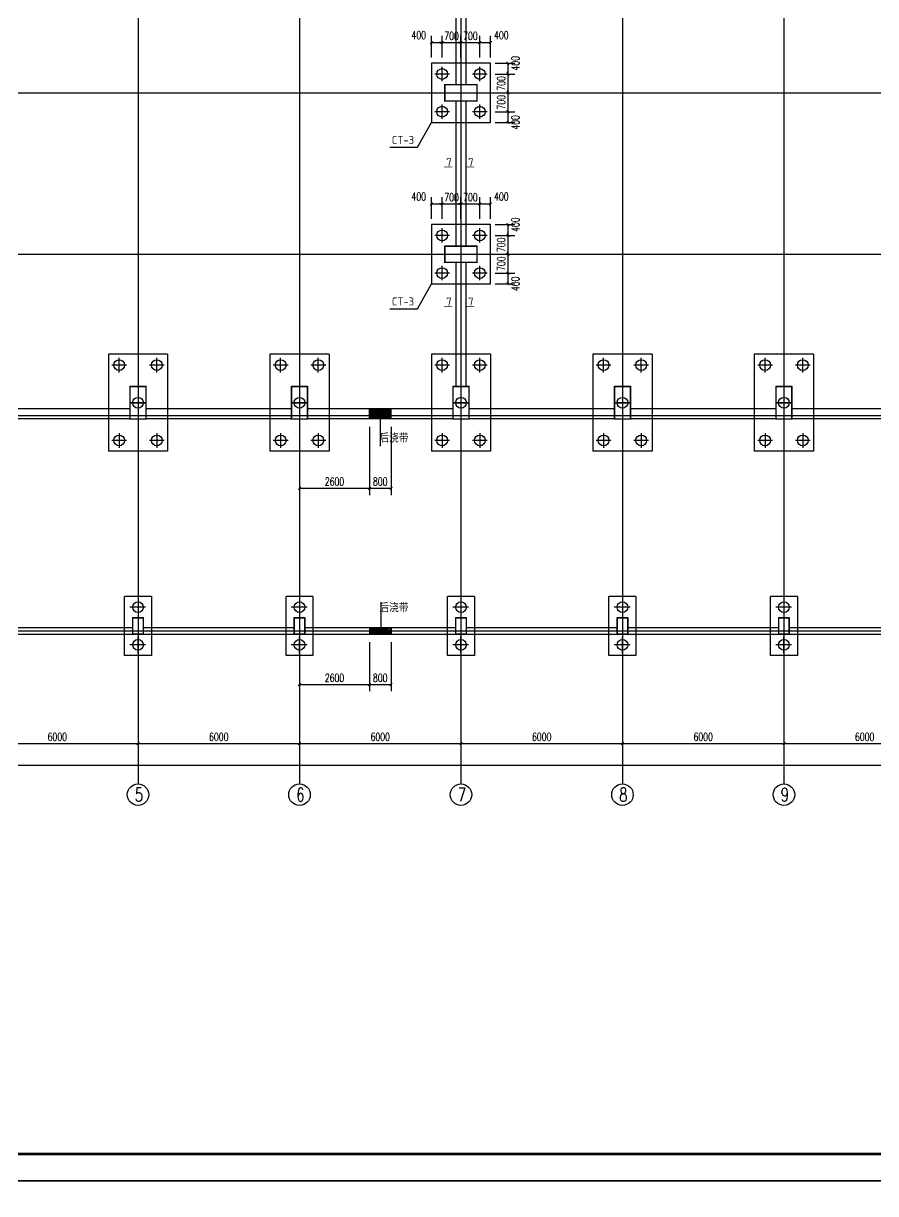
# Model space of a CAD drawing. Extents: x -73672 to 366960, y -527333 to 140666.
# Drawn here: x 35201 to 66865, y -30294 to 13209 of the extents above; entities that cross this region are included whole.
import ezdxf
from ezdxf.enums import TextEntityAlignment as Align

# ---------------------------------------------------------------- set-up
doc = ezdxf.new("R2010")
doc.units = 0
doc.header["$LTSCALE"] = 1000
doc.header["$MEASUREMENT"] = 0
for name, color, linetype in [('AXIS', 3, 'Continuous'), ('AXIS_TEXT', 7, 'Continuous'), ('COLUMN', 9, 'Continuous'), ('E_WINDOW', 4, 'Continuous'), ('NUM', 3, 'Continuous'), ('PUB_TITLE', 4, 'Continuous'), ('TEXT', 3, 'Continuous'), ('WALL', 9, 'Continuous'), ('建-尺寸', 3, 'Continuous')]:
    doc.layers.add(name, color=color, linetype=linetype)
doc.styles.add('_TCH_AXIS', font='COMPLEX', dxfattribs={"bigfont": 'GBCBIG'})
doc.styles.add('_TCH_DIM_T3', font='SIMPLEX', dxfattribs={"width": 0.705882, "bigfont": 'GBCBIG'})
doc.styles.add('A-DIM_T3', font='SIMPLEX', dxfattribs={"width": 0.705882, "bigfont": 'GBCBIG'})
doc.styles.add('COMPLEX', font='COMPLEX', dxfattribs={"bigfont": 'Tssdchn.shx'})
doc.styles.add('TSSD_Norm', font='Tssdeng.shx', dxfattribs={"bigfont": 'hztxt.shx'})
doc.dimstyles.new('_TCH_ARCH-100', dxfattribs={"dimtxt": 297.5, "dimasz": 100, "dimexe": 250, "dimexo": 300, "dimgap": 100, "dimtad": 1, "dimdec": 0, "dimzin": 0, "dimdsep": 46, "dimtxsty": '_TCH_DIM_T3', "dimblk": 'ARCHTICK', "dimcen": 0.09, "dimclrt": 7, "dimazin": 2, "dimtfac": 1, "dimtdec": 0, "dimtix": 1, "dimtmove": 2, "dimatfit": 3, "dimfxl": 0, "dimtolj": 1, "dimtzin": 0, "dimarcsym": 0})
doc.dimstyles.new('A-DIM-100', dxfattribs={"dimtxt": 297.5, "dimasz": 100, "dimexe": 250, "dimexo": 300, "dimgap": 100, "dimtad": 1, "dimdec": 0, "dimzin": 0, "dimdsep": 46, "dimtxsty": 'A-DIM_T3', "dimblk": 'ARCHTICK', "dimcen": 0.09, "dimclrt": 7, "dimazin": 2, "dimtfac": 1, "dimtdec": 0, "dimtix": 1, "dimtmove": 2, "dimatfit": 3, "dimfxl": 0, "dimtolj": 1, "dimtzin": 0, "dimarcsym": 0})
pattern_1 = [(45, (124262.428, -118243.07), (-28.0633, 28.0633), [])]

# ---------------------------------------------------------------- blocks, each defined once
blk = doc.blocks.new('_reinbk')
blk.add_line((0, 0), (0, 0))
blk = doc.blocks.new('_AXISO')
blk.add_circle((0, 0), 0.5)
at = {"layer": 'AXIS_TEXT', "style": 'COMPLEX'}
blk.add_attdef('A', text='', height=0.56, dxfattribs=at).set_placement((-0.25, -0.28), (0.25, -0.28), align=Align.FIT)
blk = doc.blocks.new('_ArchTick')
at = {"color": 0, "linetype": 'ByBlock', "const_width": 0.4}
blk.add_lwpolyline([(-0.5, -0.5), (0.5, 0.5)], dxfattribs=at)
blk = doc.blocks.new('*D9133')
at = {"layer": 'AXIS', "color": 0, "lineweight": -2}
for p, q in [((15460, -11363), (15460, -14613)), ((129800, -11363), (129800, -14613)), ((15460, -14363), (129800, -14363))]:
    blk.add_line(p, q, dxfattribs=at)
at = {"layer": 'Defpoints', "color": 0}
for p in [(15460, -11063), (129800, -11063), (129800, -14363)]:
    blk.add_point(p, dxfattribs=at)
at = {"layer": 'AXIS', "color": 0, "linetype": 'ByBlock', "lineweight": -2, "xscale": 100, "yscale": 100, "zscale": 100, "rotation": 180}
blk.add_blockref('_ArchTick', (15460, -14363), dxfattribs=at)
at = {"layer": 'AXIS', "color": 0, "linetype": 'ByBlock', "lineweight": -2, "xscale": 100, "yscale": 100, "zscale": 100}
blk.add_blockref('_ArchTick', (129800, -14363), dxfattribs=at)
at = {"layer": 'AXIS', "color": 7, "insert": (72630, -14114), "char_height": 297.5, "attachment_point": 5, "style": '_TCH_DIM_T3'}
blk.add_mtext('\\A1;114340', dxfattribs=at)
blk = doc.blocks.new('*D9137')
at = {"layer": 'AXIS', "color": 0, "lineweight": -2}
for p, q in [((33460, -11363), (33460, -13813)), ((39460, -11363), (39460, -13813)), ((33460, -13563), (39460, -13563))]:
    blk.add_line(p, q, dxfattribs=at)
at = {"layer": 'Defpoints', "color": 0}
for p in [(33460, -11063), (39460, -11063), (39460, -13563)]:
    blk.add_point(p, dxfattribs=at)
at = {"layer": 'AXIS', "color": 0, "linetype": 'ByBlock', "lineweight": -2, "xscale": 100, "yscale": 100, "zscale": 100, "rotation": 180}
blk.add_blockref('_ArchTick', (33460, -13563), dxfattribs=at)
at = {"layer": 'AXIS', "color": 0, "linetype": 'ByBlock', "lineweight": -2, "xscale": 100, "yscale": 100, "zscale": 100}
blk.add_blockref('_ArchTick', (39460, -13563), dxfattribs=at)
at = {"layer": 'AXIS', "color": 7, "insert": (36460, -13314), "char_height": 297.5, "attachment_point": 5, "style": '_TCH_DIM_T3'}
blk.add_mtext('\\A1;6000', dxfattribs=at)
blk = doc.blocks.new('*D9138')
at = {"layer": 'AXIS', "color": 0, "lineweight": -2}
for p, q in [((39460, -11363), (39460, -13813)), ((45460, -11363), (45460, -13813)), ((39460, -13563), (45460, -13563))]:
    blk.add_line(p, q, dxfattribs=at)
at = {"layer": 'Defpoints', "color": 0}
for p in [(39460, -11063), (45460, -11063), (45460, -13563)]:
    blk.add_point(p, dxfattribs=at)
at = {"layer": 'AXIS', "color": 0, "linetype": 'ByBlock', "lineweight": -2, "xscale": 100, "yscale": 100, "zscale": 100, "rotation": 180}
blk.add_blockref('_ArchTick', (39460, -13563), dxfattribs=at)
at = {"layer": 'AXIS', "color": 0, "linetype": 'ByBlock', "lineweight": -2, "xscale": 100, "yscale": 100, "zscale": 100}
blk.add_blockref('_ArchTick', (45460, -13563), dxfattribs=at)
at = {"layer": 'AXIS', "color": 7, "insert": (42460, -13314), "char_height": 297.5, "attachment_point": 5, "style": '_TCH_DIM_T3'}
blk.add_mtext('\\A1;6000', dxfattribs=at)
blk = doc.blocks.new('*D9139')
at = {"layer": 'AXIS', "color": 0, "lineweight": -2}
for p, q in [((45460, -11363), (45460, -13813)), ((51460, -11363), (51460, -13813)), ((45460, -13563), (51460, -13563))]:
    blk.add_line(p, q, dxfattribs=at)
at = {"layer": 'Defpoints', "color": 0}
for p in [(45460, -11063), (51460, -11063), (51460, -13563)]:
    blk.add_point(p, dxfattribs=at)
at = {"layer": 'AXIS', "color": 0, "linetype": 'ByBlock', "lineweight": -2, "xscale": 100, "yscale": 100, "zscale": 100, "rotation": 180}
blk.add_blockref('_ArchTick', (45460, -13563), dxfattribs=at)
at = {"layer": 'AXIS', "color": 0, "linetype": 'ByBlock', "lineweight": -2, "xscale": 100, "yscale": 100, "zscale": 100}
blk.add_blockref('_ArchTick', (51460, -13563), dxfattribs=at)
at = {"layer": 'AXIS', "color": 7, "insert": (48460, -13314), "char_height": 297.5, "attachment_point": 5, "style": '_TCH_DIM_T3'}
blk.add_mtext('\\A1;6000', dxfattribs=at)
blk = doc.blocks.new('*D9140')
at = {"layer": 'AXIS', "color": 0, "lineweight": -2}
for p, q in [((51460, -11363), (51460, -13813)), ((57460, -11363), (57460, -13813)), ((51460, -13563), (57460, -13563))]:
    blk.add_line(p, q, dxfattribs=at)
at = {"layer": 'Defpoints', "color": 0}
for p in [(51460, -11063), (57460, -11063), (57460, -13563)]:
    blk.add_point(p, dxfattribs=at)
at = {"layer": 'AXIS', "color": 0, "linetype": 'ByBlock', "lineweight": -2, "xscale": 100, "yscale": 100, "zscale": 100, "rotation": 180}
blk.add_blockref('_ArchTick', (51460, -13563), dxfattribs=at)
at = {"layer": 'AXIS', "color": 0, "linetype": 'ByBlock', "lineweight": -2, "xscale": 100, "yscale": 100, "zscale": 100}
blk.add_blockref('_ArchTick', (57460, -13563), dxfattribs=at)
at = {"layer": 'AXIS', "color": 7, "insert": (54460, -13314), "char_height": 297.5, "attachment_point": 5, "style": '_TCH_DIM_T3'}
blk.add_mtext('\\A1;6000', dxfattribs=at)
blk = doc.blocks.new('*D9141')
at = {"layer": 'AXIS', "color": 0, "lineweight": -2}
for p, q in [((57460, -11363), (57460, -13813)), ((63460, -11363), (63460, -13813)), ((57460, -13563), (63460, -13563))]:
    blk.add_line(p, q, dxfattribs=at)
at = {"layer": 'Defpoints', "color": 0}
for p in [(57460, -11063), (63460, -11063), (63460, -13563)]:
    blk.add_point(p, dxfattribs=at)
at = {"layer": 'AXIS', "color": 0, "linetype": 'ByBlock', "lineweight": -2, "xscale": 100, "yscale": 100, "zscale": 100, "rotation": 180}
blk.add_blockref('_ArchTick', (57460, -13563), dxfattribs=at)
at = {"layer": 'AXIS', "color": 0, "linetype": 'ByBlock', "lineweight": -2, "xscale": 100, "yscale": 100, "zscale": 100}
blk.add_blockref('_ArchTick', (63460, -13563), dxfattribs=at)
at = {"layer": 'AXIS', "color": 7, "insert": (60460, -13314), "char_height": 297.5, "attachment_point": 5, "style": '_TCH_DIM_T3'}
blk.add_mtext('\\A1;6000', dxfattribs=at)
blk = doc.blocks.new('*D9142')
at = {"layer": 'AXIS', "color": 0, "lineweight": -2}
for p, q in [((63460, -11363), (63460, -13813)), ((69460, -11363), (69460, -13813)), ((63460, -13563), (69460, -13563))]:
    blk.add_line(p, q, dxfattribs=at)
at = {"layer": 'Defpoints', "color": 0}
for p in [(63460, -11063), (69460, -11063), (69460, -13563)]:
    blk.add_point(p, dxfattribs=at)
at = {"layer": 'AXIS', "color": 0, "linetype": 'ByBlock', "lineweight": -2, "xscale": 100, "yscale": 100, "zscale": 100, "rotation": 180}
blk.add_blockref('_ArchTick', (63460, -13563), dxfattribs=at)
at = {"layer": 'AXIS', "color": 0, "linetype": 'ByBlock', "lineweight": -2, "xscale": 100, "yscale": 100, "zscale": 100}
blk.add_blockref('_ArchTick', (69460, -13563), dxfattribs=at)
at = {"layer": 'AXIS', "color": 7, "insert": (66460, -13314), "char_height": 297.5, "attachment_point": 5, "style": '_TCH_DIM_T3'}
blk.add_mtext('\\A1;6000', dxfattribs=at)
blk = doc.blocks.new('*D9166')
at = {"layer": 'Defpoints', "color": 0}
for p in [(45460, -1493), (48060, -1493), (48060, -4073)]:
    blk.add_point(p, dxfattribs=at)
at = {"layer": '建-尺寸', "color": 0, "lineweight": -2}
for p, q in [((45460, -1793), (45460, -4323)), ((48060, -1793), (48060, -4323)), ((45460, -4073), (48060, -4073))]:
    blk.add_line(p, q, dxfattribs=at)
at = {"layer": '建-尺寸', "color": 0, "linetype": 'ByBlock', "lineweight": -2, "xscale": 100, "yscale": 100, "zscale": 100, "rotation": 180}
blk.add_blockref('_ArchTick', (45460, -4073), dxfattribs=at)
at = {"layer": '建-尺寸', "color": 0, "linetype": 'ByBlock', "lineweight": -2, "xscale": 100, "yscale": 100, "zscale": 100}
blk.add_blockref('_ArchTick', (48060, -4073), dxfattribs=at)
at = {"layer": '建-尺寸', "color": 7, "insert": (46760, -3824), "char_height": 297.5, "attachment_point": 5, "style": 'A-DIM_T3'}
blk.add_mtext('\\A1;2600', dxfattribs=at)
blk = doc.blocks.new('*D9167')
at = {"layer": 'Defpoints', "color": 0}
for p in [(48060, -1493), (48860, -1493), (48860, -4073)]:
    blk.add_point(p, dxfattribs=at)
at = {"layer": '建-尺寸', "color": 0, "lineweight": -2}
for p, q in [((48060, -1793), (48060, -4323)), ((48860, -1793), (48860, -4323)), ((48060, -4073), (48860, -4073))]:
    blk.add_line(p, q, dxfattribs=at)
at = {"layer": '建-尺寸', "color": 0, "linetype": 'ByBlock', "lineweight": -2, "xscale": 100, "yscale": 100, "zscale": 100, "rotation": 180}
blk.add_blockref('_ArchTick', (48060, -4073), dxfattribs=at)
at = {"layer": '建-尺寸', "color": 0, "linetype": 'ByBlock', "lineweight": -2, "xscale": 100, "yscale": 100, "zscale": 100}
blk.add_blockref('_ArchTick', (48860, -4073), dxfattribs=at)
at = {"layer": '建-尺寸', "color": 7, "insert": (48460, -3824), "char_height": 297.5, "attachment_point": 5, "style": 'A-DIM_T3'}
blk.add_mtext('\\A1;800', dxfattribs=at)
blk = doc.blocks.new('*D9168')
at = {"layer": 'Defpoints', "color": 0}
for p in [(45460, -9493), (48060, -9493), (48060, -11369)]:
    blk.add_point(p, dxfattribs=at)
at = {"layer": '建-尺寸', "color": 0, "lineweight": -2}
for p, q in [((45460, -9793), (45460, -11619)), ((48060, -9793), (48060, -11619)), ((45460, -11369), (48060, -11369))]:
    blk.add_line(p, q, dxfattribs=at)
at = {"layer": '建-尺寸', "color": 0, "linetype": 'ByBlock', "lineweight": -2, "xscale": 100, "yscale": 100, "zscale": 100, "rotation": 180}
blk.add_blockref('_ArchTick', (45460, -11369), dxfattribs=at)
at = {"layer": '建-尺寸', "color": 0, "linetype": 'ByBlock', "lineweight": -2, "xscale": 100, "yscale": 100, "zscale": 100}
blk.add_blockref('_ArchTick', (48060, -11369), dxfattribs=at)
at = {"layer": '建-尺寸', "color": 7, "insert": (46760, -11121), "char_height": 297.5, "attachment_point": 5, "style": 'A-DIM_T3'}
blk.add_mtext('\\A1;2600', dxfattribs=at)
blk = doc.blocks.new('*D9169')
at = {"layer": 'Defpoints', "color": 0}
for p in [(48060, -9493), (48860, -9493), (48860, -11369)]:
    blk.add_point(p, dxfattribs=at)
at = {"layer": '建-尺寸', "color": 0, "lineweight": -2}
for p, q in [((48060, -9793), (48060, -11619)), ((48860, -9793), (48860, -11619)), ((48060, -11369), (48860, -11369))]:
    blk.add_line(p, q, dxfattribs=at)
at = {"layer": '建-尺寸', "color": 0, "linetype": 'ByBlock', "lineweight": -2, "xscale": 100, "yscale": 100, "zscale": 100, "rotation": 180}
blk.add_blockref('_ArchTick', (48060, -11369), dxfattribs=at)
at = {"layer": '建-尺寸', "color": 0, "linetype": 'ByBlock', "lineweight": -2, "xscale": 100, "yscale": 100, "zscale": 100}
blk.add_blockref('_ArchTick', (48860, -11369), dxfattribs=at)
at = {"layer": '建-尺寸', "color": 7, "insert": (48460, -11121), "char_height": 297.5, "attachment_point": 5, "style": 'A-DIM_T3'}
blk.add_mtext('\\A1;800', dxfattribs=at)
blk = doc.blocks.new('*D9197')
at = {"layer": 'Defpoints', "color": 0}
for p in [(52428, 11727), (52428, 11327), (53206, 11327)]:
    blk.add_point(p, dxfattribs=at)
at = {"layer": '建-尺寸', "color": 0, "lineweight": -2}
for p, q in [((52728, 11727), (53456, 11727)), ((52728, 11327), (53456, 11327)), ((53206, 11727), (53206, 11327))]:
    blk.add_line(p, q, dxfattribs=at)
at = {"layer": '建-尺寸', "color": 0, "linetype": 'ByBlock', "lineweight": -2, "xscale": 100, "yscale": 100, "zscale": 100}
for p, rotation in [((53206, 11727), 90), ((53206, 11327), 270)]:
    blk.add_blockref('_ArchTick', p, dxfattribs=dict(at, rotation=rotation))
at = {"layer": '建-尺寸', "color": 7, "insert": (53481, 11727), "char_height": 297.5, "attachment_point": 5, "rotation": 90, "style": 'A-DIM_T3'}
blk.add_mtext('\\A1;400', dxfattribs=at)
blk = doc.blocks.new('*D9198')
at = {"layer": 'Defpoints', "color": 0}
for p in [(52428, 11327), (52428, 10627), (53206, 10627)]:
    blk.add_point(p, dxfattribs=at)
at = {"layer": '建-尺寸', "color": 0, "lineweight": -2}
for p, q in [((52728, 11327), (53456, 11327)), ((53206, 11327), (53206, 11427)), ((53206, 11327), (53206, 10627)), ((52728, 10627), (53456, 10627)), ((53206, 10627), (53206, 10527))]:
    blk.add_line(p, q, dxfattribs=at)
at = {"layer": '建-尺寸', "color": 0, "linetype": 'ByBlock', "lineweight": -2, "xscale": 100, "yscale": 100, "zscale": 100}
for p, rotation in [((53206, 11327), 270), ((53206, 10627), 90)]:
    blk.add_blockref('_ArchTick', p, dxfattribs=dict(at, rotation=rotation))
at = {"layer": '建-尺寸', "color": 7, "insert": (52957, 10977), "char_height": 297.5, "attachment_point": 5, "rotation": 90, "style": 'A-DIM_T3'}
blk.add_mtext('\\A1;700', dxfattribs=at)
blk = doc.blocks.new('*D9199')
at = {"layer": 'Defpoints', "color": 0}
for p in [(52428, 10627), (52428, 9927), (53206, 9927)]:
    blk.add_point(p, dxfattribs=at)
at = {"layer": '建-尺寸', "color": 0, "lineweight": -2}
for p, q in [((52728, 10627), (53456, 10627)), ((53206, 10627), (53206, 10727)), ((53206, 10627), (53206, 9927)), ((52728, 9927), (53456, 9927)), ((53206, 9927), (53206, 9827))]:
    blk.add_line(p, q, dxfattribs=at)
at = {"layer": '建-尺寸', "color": 0, "linetype": 'ByBlock', "lineweight": -2, "xscale": 100, "yscale": 100, "zscale": 100}
for p, rotation in [((53206, 10627), 270), ((53206, 9927), 90)]:
    blk.add_blockref('_ArchTick', p, dxfattribs=dict(at, rotation=rotation))
at = {"layer": '建-尺寸', "color": 7, "insert": (52957, 10277), "char_height": 297.5, "attachment_point": 5, "rotation": 90, "style": 'A-DIM_T3'}
blk.add_mtext('\\A1;700', dxfattribs=at)
blk = doc.blocks.new('*D9200')
at = {"layer": 'Defpoints', "color": 0}
for p in [(52428, 9927), (52428, 9527), (53206, 9527)]:
    blk.add_point(p, dxfattribs=at)
at = {"layer": '建-尺寸', "color": 0, "lineweight": -2}
for p, q in [((52728, 9927), (53456, 9927)), ((53206, 9927), (53206, 9527)), ((52728, 9527), (53456, 9527))]:
    blk.add_line(p, q, dxfattribs=at)
at = {"layer": '建-尺寸', "color": 0, "linetype": 'ByBlock', "lineweight": -2, "xscale": 100, "yscale": 100, "zscale": 100}
for p, rotation in [((53206, 9927), 90), ((53206, 9527), 270)]:
    blk.add_blockref('_ArchTick', p, dxfattribs=dict(at, rotation=rotation))
at = {"layer": '建-尺寸', "color": 7, "insert": (53481, 9527), "char_height": 297.5, "attachment_point": 5, "rotation": 90, "style": 'A-DIM_T3'}
blk.add_mtext('\\A1;400', dxfattribs=at)
blk = doc.blocks.new('*D9201')
at = {"layer": 'Defpoints', "color": 0}
for p in [(52428, 5727), (52428, 5327), (53206, 5327)]:
    blk.add_point(p, dxfattribs=at)
at = {"layer": '建-尺寸', "color": 0, "lineweight": -2}
for p, q in [((52728, 5727), (53456, 5727)), ((53206, 5727), (53206, 5327)), ((52728, 5327), (53456, 5327))]:
    blk.add_line(p, q, dxfattribs=at)
at = {"layer": '建-尺寸', "color": 0, "linetype": 'ByBlock', "lineweight": -2, "xscale": 100, "yscale": 100, "zscale": 100}
for p, rotation in [((53206, 5727), 90), ((53206, 5327), 270)]:
    blk.add_blockref('_ArchTick', p, dxfattribs=dict(at, rotation=rotation))
at = {"layer": '建-尺寸', "color": 7, "insert": (53481, 5727), "char_height": 297.5, "attachment_point": 5, "rotation": 90, "style": 'A-DIM_T3'}
blk.add_mtext('\\A1;400', dxfattribs=at)
blk = doc.blocks.new('*D9202')
at = {"layer": 'Defpoints', "color": 0}
for p in [(52428, 5327), (52428, 4627), (53206, 4627)]:
    blk.add_point(p, dxfattribs=at)
at = {"layer": '建-尺寸', "color": 0, "lineweight": -2}
for p, q in [((52728, 5327), (53456, 5327)), ((53206, 5327), (53206, 5427)), ((53206, 5327), (53206, 4627)), ((52728, 4627), (53456, 4627)), ((53206, 4627), (53206, 4527))]:
    blk.add_line(p, q, dxfattribs=at)
at = {"layer": '建-尺寸', "color": 0, "linetype": 'ByBlock', "lineweight": -2, "xscale": 100, "yscale": 100, "zscale": 100}
for p, rotation in [((53206, 5327), 270), ((53206, 4627), 90)]:
    blk.add_blockref('_ArchTick', p, dxfattribs=dict(at, rotation=rotation))
at = {"layer": '建-尺寸', "color": 7, "insert": (52957, 4977), "char_height": 297.5, "attachment_point": 5, "rotation": 90, "style": 'A-DIM_T3'}
blk.add_mtext('\\A1;700', dxfattribs=at)
blk = doc.blocks.new('*D9203')
at = {"layer": 'Defpoints', "color": 0}
for p in [(52428, 4627), (52428, 3927), (53206, 3927)]:
    blk.add_point(p, dxfattribs=at)
at = {"layer": '建-尺寸', "color": 0, "lineweight": -2}
for p, q in [((52728, 4627), (53456, 4627)), ((53206, 4627), (53206, 4727)), ((53206, 4627), (53206, 3927)), ((52728, 3927), (53456, 3927)), ((53206, 3927), (53206, 3827))]:
    blk.add_line(p, q, dxfattribs=at)
at = {"layer": '建-尺寸', "color": 0, "linetype": 'ByBlock', "lineweight": -2, "xscale": 100, "yscale": 100, "zscale": 100}
for p, rotation in [((53206, 4627), 270), ((53206, 3927), 90)]:
    blk.add_blockref('_ArchTick', p, dxfattribs=dict(at, rotation=rotation))
at = {"layer": '建-尺寸', "color": 7, "insert": (52957, 4277), "char_height": 297.5, "attachment_point": 5, "rotation": 90, "style": 'A-DIM_T3'}
blk.add_mtext('\\A1;700', dxfattribs=at)
blk = doc.blocks.new('*D9204')
at = {"layer": 'Defpoints', "color": 0}
for p in [(52428, 3927), (52428, 3527), (53206, 3527)]:
    blk.add_point(p, dxfattribs=at)
at = {"layer": '建-尺寸', "color": 0, "lineweight": -2}
for p, q in [((52728, 3927), (53456, 3927)), ((53206, 3927), (53206, 3527)), ((52728, 3527), (53456, 3527))]:
    blk.add_line(p, q, dxfattribs=at)
at = {"layer": '建-尺寸', "color": 0, "linetype": 'ByBlock', "lineweight": -2, "xscale": 100, "yscale": 100, "zscale": 100}
for p, rotation in [((53206, 3927), 90), ((53206, 3527), 270)]:
    blk.add_blockref('_ArchTick', p, dxfattribs=dict(at, rotation=rotation))
at = {"layer": '建-尺寸', "color": 7, "insert": (53481, 3527), "char_height": 297.5, "attachment_point": 5, "rotation": 90, "style": 'A-DIM_T3'}
blk.add_mtext('\\A1;400', dxfattribs=at)
blk = doc.blocks.new('*D9332')
at = {"layer": 'Defpoints', "color": 0}
for p in [(50760, 12497), (50360, 11647), (50760, 11647)]:
    blk.add_point(p, dxfattribs=at)
at = {"layer": '建-尺寸', "color": 0, "lineweight": -2}
for p, q in [((50360, 11947), (50360, 12747)), ((50760, 11947), (50760, 12747)), ((50360, 12497), (50760, 12497))]:
    blk.add_line(p, q, dxfattribs=at)
at = {"layer": '建-尺寸', "color": 0, "linetype": 'ByBlock', "lineweight": -2, "xscale": 100, "yscale": 100, "zscale": 100, "rotation": 180}
blk.add_blockref('_ArchTick', (50360, 12497), dxfattribs=at)
at = {"layer": '建-尺寸', "color": 0, "linetype": 'ByBlock', "lineweight": -2, "xscale": 100, "yscale": 100, "zscale": 100}
blk.add_blockref('_ArchTick', (50760, 12497), dxfattribs=at)
at = {"layer": '建-尺寸', "color": 7, "insert": (49890, 12772), "char_height": 297.5, "attachment_point": 5, "style": 'A-DIM_T3'}
blk.add_mtext('\\A1;400', dxfattribs=at)
blk = doc.blocks.new('*D9333')
at = {"layer": 'Defpoints', "color": 0}
for p in [(51460, 12497), (50760, 11647), (51460, 11647)]:
    blk.add_point(p, dxfattribs=at)
at = {"layer": '建-尺寸', "color": 0, "lineweight": -2}
for p, q in [((50760, 11947), (50760, 12747)), ((51460, 11947), (51460, 12747)), ((50760, 12497), (50660, 12497)), ((50760, 12497), (51460, 12497)), ((51460, 12497), (51560, 12497))]:
    blk.add_line(p, q, dxfattribs=at)
at = {"layer": '建-尺寸', "color": 0, "linetype": 'ByBlock', "lineweight": -2, "xscale": 100, "yscale": 100, "zscale": 100}
blk.add_blockref('_ArchTick', (50760, 12497), dxfattribs=at)
at = {"layer": '建-尺寸', "color": 0, "linetype": 'ByBlock', "lineweight": -2, "xscale": 100, "yscale": 100, "zscale": 100, "rotation": 180}
blk.add_blockref('_ArchTick', (51460, 12497), dxfattribs=at)
at = {"layer": '建-尺寸', "color": 7, "insert": (51110, 12746), "char_height": 297.5, "attachment_point": 5, "style": 'A-DIM_T3'}
blk.add_mtext('\\A1;700', dxfattribs=at)
blk = doc.blocks.new('*D9334')
at = {"layer": 'Defpoints', "color": 0}
for p in [(52160, 12497), (51460, 11647), (52160, 11647)]:
    blk.add_point(p, dxfattribs=at)
at = {"layer": '建-尺寸', "color": 0, "lineweight": -2}
for p, q in [((51460, 11947), (51460, 12747)), ((52160, 11947), (52160, 12747)), ((51460, 12497), (51360, 12497)), ((51460, 12497), (52160, 12497)), ((52160, 12497), (52260, 12497))]:
    blk.add_line(p, q, dxfattribs=at)
at = {"layer": '建-尺寸', "color": 0, "linetype": 'ByBlock', "lineweight": -2, "xscale": 100, "yscale": 100, "zscale": 100}
blk.add_blockref('_ArchTick', (51460, 12497), dxfattribs=at)
at = {"layer": '建-尺寸', "color": 0, "linetype": 'ByBlock', "lineweight": -2, "xscale": 100, "yscale": 100, "zscale": 100, "rotation": 180}
blk.add_blockref('_ArchTick', (52160, 12497), dxfattribs=at)
at = {"layer": '建-尺寸', "color": 7, "insert": (51810, 12746), "char_height": 297.5, "attachment_point": 5, "style": 'A-DIM_T3'}
blk.add_mtext('\\A1;700', dxfattribs=at)
blk = doc.blocks.new('*D9335')
at = {"layer": 'Defpoints', "color": 0}
for p in [(52560, 12497), (52160, 11647), (52560, 11647)]:
    blk.add_point(p, dxfattribs=at)
at = {"layer": '建-尺寸', "color": 0, "lineweight": -2}
for p, q in [((52160, 11947), (52160, 12747)), ((52560, 11947), (52560, 12747)), ((52160, 12497), (52560, 12497))]:
    blk.add_line(p, q, dxfattribs=at)
at = {"layer": '建-尺寸', "color": 0, "linetype": 'ByBlock', "lineweight": -2, "xscale": 100, "yscale": 100, "zscale": 100, "rotation": 180}
blk.add_blockref('_ArchTick', (52160, 12497), dxfattribs=at)
at = {"layer": '建-尺寸', "color": 0, "linetype": 'ByBlock', "lineweight": -2, "xscale": 100, "yscale": 100, "zscale": 100}
blk.add_blockref('_ArchTick', (52560, 12497), dxfattribs=at)
at = {"layer": '建-尺寸', "color": 7, "insert": (52960, 12772), "char_height": 297.5, "attachment_point": 5, "style": 'A-DIM_T3'}
blk.add_mtext('\\A1;400', dxfattribs=at)
blk = doc.blocks.new('*D9336')
at = {"layer": 'Defpoints', "color": 0}
for p in [(50760, 6497), (50360, 5647), (50760, 5647)]:
    blk.add_point(p, dxfattribs=at)
at = {"layer": '建-尺寸', "color": 0, "lineweight": -2}
for p, q in [((50360, 5947), (50360, 6747)), ((50760, 5947), (50760, 6747)), ((50360, 6497), (50760, 6497))]:
    blk.add_line(p, q, dxfattribs=at)
at = {"layer": '建-尺寸', "color": 0, "linetype": 'ByBlock', "lineweight": -2, "xscale": 100, "yscale": 100, "zscale": 100, "rotation": 180}
blk.add_blockref('_ArchTick', (50360, 6497), dxfattribs=at)
at = {"layer": '建-尺寸', "color": 0, "linetype": 'ByBlock', "lineweight": -2, "xscale": 100, "yscale": 100, "zscale": 100}
blk.add_blockref('_ArchTick', (50760, 6497), dxfattribs=at)
at = {"layer": '建-尺寸', "color": 7, "insert": (49890, 6772), "char_height": 297.5, "attachment_point": 5, "style": 'A-DIM_T3'}
blk.add_mtext('\\A1;400', dxfattribs=at)
blk = doc.blocks.new('*D9337')
at = {"layer": 'Defpoints', "color": 0}
for p in [(51460, 6497), (50760, 5647), (51460, 5647)]:
    blk.add_point(p, dxfattribs=at)
at = {"layer": '建-尺寸', "color": 0, "lineweight": -2}
for p, q in [((50760, 5947), (50760, 6747)), ((51460, 5947), (51460, 6747)), ((50760, 6497), (50660, 6497)), ((50760, 6497), (51460, 6497)), ((51460, 6497), (51560, 6497))]:
    blk.add_line(p, q, dxfattribs=at)
at = {"layer": '建-尺寸', "color": 0, "linetype": 'ByBlock', "lineweight": -2, "xscale": 100, "yscale": 100, "zscale": 100}
blk.add_blockref('_ArchTick', (50760, 6497), dxfattribs=at)
at = {"layer": '建-尺寸', "color": 0, "linetype": 'ByBlock', "lineweight": -2, "xscale": 100, "yscale": 100, "zscale": 100, "rotation": 180}
blk.add_blockref('_ArchTick', (51460, 6497), dxfattribs=at)
at = {"layer": '建-尺寸', "color": 7, "insert": (51110, 6746), "char_height": 297.5, "attachment_point": 5, "style": 'A-DIM_T3'}
blk.add_mtext('\\A1;700', dxfattribs=at)
blk = doc.blocks.new('*D9338')
at = {"layer": 'Defpoints', "color": 0}
for p in [(52160, 6497), (51460, 5647), (52160, 5647)]:
    blk.add_point(p, dxfattribs=at)
at = {"layer": '建-尺寸', "color": 0, "lineweight": -2}
for p, q in [((51460, 5947), (51460, 6747)), ((52160, 5947), (52160, 6747)), ((51460, 6497), (51360, 6497)), ((51460, 6497), (52160, 6497)), ((52160, 6497), (52260, 6497))]:
    blk.add_line(p, q, dxfattribs=at)
at = {"layer": '建-尺寸', "color": 0, "linetype": 'ByBlock', "lineweight": -2, "xscale": 100, "yscale": 100, "zscale": 100}
blk.add_blockref('_ArchTick', (51460, 6497), dxfattribs=at)
at = {"layer": '建-尺寸', "color": 0, "linetype": 'ByBlock', "lineweight": -2, "xscale": 100, "yscale": 100, "zscale": 100, "rotation": 180}
blk.add_blockref('_ArchTick', (52160, 6497), dxfattribs=at)
at = {"layer": '建-尺寸', "color": 7, "insert": (51810, 6746), "char_height": 297.5, "attachment_point": 5, "style": 'A-DIM_T3'}
blk.add_mtext('\\A1;700', dxfattribs=at)
blk = doc.blocks.new('*D9339')
at = {"layer": 'Defpoints', "color": 0}
for p in [(52560, 6497), (52160, 5647), (52560, 5647)]:
    blk.add_point(p, dxfattribs=at)
at = {"layer": '建-尺寸', "color": 0, "lineweight": -2}
for p, q in [((52160, 5947), (52160, 6747)), ((52560, 5947), (52560, 6747)), ((52160, 6497), (52560, 6497))]:
    blk.add_line(p, q, dxfattribs=at)
at = {"layer": '建-尺寸', "color": 0, "linetype": 'ByBlock', "lineweight": -2, "xscale": 100, "yscale": 100, "zscale": 100, "rotation": 180}
blk.add_blockref('_ArchTick', (52160, 6497), dxfattribs=at)
at = {"layer": '建-尺寸', "color": 0, "linetype": 'ByBlock', "lineweight": -2, "xscale": 100, "yscale": 100, "zscale": 100}
blk.add_blockref('_ArchTick', (52560, 6497), dxfattribs=at)
at = {"layer": '建-尺寸', "color": 7, "insert": (52960, 6772), "char_height": 297.5, "attachment_point": 5, "style": 'A-DIM_T3'}
blk.add_mtext('\\A1;400', dxfattribs=at)

msp = doc.modelspace()

# ---------------------------------------------------------------- hatches: boundary and pattern name
h = msp.add_hatch()
h.set_pattern_fill('ANSI31', color=256, scale=25)
h.set_pattern_definition(pattern_1)
h.paths.add_polyline_path([(48059.5, -1122.57), (48059.5, -1372.57), (48859.5, -1372.57), (48859.5, -1122.57)])
h.paths.add_polyline_path([(48859.5, -1492.57), (48859.5, -1372.57), (48059.5, -1372.57), (48059.5, -1492.57)])
h = msp.add_hatch()
h.set_pattern_fill('ANSI31', color=256, scale=25)
h.set_pattern_definition(pattern_1)
h.paths.add_polyline_path([(48859.5, -9372.57), (48859.5, -9252.57), (48059.5, -9252.57), (48059.5, -9372.57)])
h.paths.add_polyline_path([(48859.5, -9492.57), (48859.5, -9372.57), (48059.5, -9372.57), (48059.5, -9492.57)])

# ---------------------------------------------------------------- linework, layer by layer
at = {"color": 1}
for p, q in [((39459.5, 48464.63), (39459.5, -12194.22)), ((45459.5, 48464.63), (45459.5, -12194.22)), ((51459.5, 48464.63), (51459.5, -12194.22)), ((57459.5, 48464.63), (57459.5, -12194.22)), ((63459.5, 48464.63), (63459.5, -12194.22)), ((12888.85, 10627.43), (131843.44, 10627.43)), ((12888.85, 4627.43), (131843.44, 4627.43)), ((13073.85, -1372.57), (131843.44, -1372.57)), ((13073.85, -9372.57), (131843.44, -9372.57))]:
    msp.add_line(p, q, dxfattribs=at)
at = {"color": 0}
for p, q in [((49849.75, 8602.43), (50359.5, 9527.43)), ((48818.38, 8602.43), (49849.75, 8602.43)), ((49849.75, 2602.43), (50359.5, 3527.43)), ((48818.38, 2602.43), (49849.75, 2602.43)), ((39159.5, -892.57), (39759.5, -892.57)), ((45159.5, -892.57), (45759.5, -892.57)), ((51159.5, -892.57), (51759.5, -892.57)), ((57159.5, -892.57), (57759.5, -892.57)), ((63159.5, -892.57), (63759.5, -892.57)), ((39959.5, -8092.57), (38959.5, -8092.57)), ((38959.5, -10292.57), (38959.5, -8092.57)), ((39959.5, -8092.57), (39959.5, -10292.57)), ((45959.5, -8092.57), (44959.5, -8092.57)), ((44959.5, -10292.57), (44959.5, -8092.57)), ((45959.5, -8092.57), (45959.5, -10292.57)), ((51959.5, -8092.57), (50959.5, -8092.57)), ((50959.5, -10292.57), (50959.5, -8092.57)), ((51959.5, -8092.57), (51959.5, -10292.57)), ((57959.5, -8092.57), (56959.5, -8092.57)), ((56959.5, -10292.57), (56959.5, -8092.57)), ((57959.5, -8092.57), (57959.5, -10292.57)), ((63959.5, -8092.57), (62959.5, -8092.57)), ((62959.5, -10292.57), (62959.5, -8092.57)), ((63959.5, -8092.57), (63959.5, -10292.57)), ((48475.58, -8308.71), (48475.58, -9372.57)), ((48059.5, -9252.57), (48059.5, -9492.57)), ((48859.5, -9252.57), (48859.5, -9492.57)), ((39959.5, -10292.57), (38959.5, -10292.57)), ((45959.5, -10292.57), (44959.5, -10292.57)), ((51959.5, -10292.57), (50959.5, -10292.57)), ((57959.5, -10292.57), (56959.5, -10292.57)), ((63959.5, -10292.57), (62959.5, -10292.57))]:
    msp.add_line(p, q, dxfattribs=at)
for p, q in [((48059.5, -1492.57), (48059.5, -1122.57)), ((48859.5, -1492.57), (48859.5, -1122.57)), ((48459.5, -1372.57), (48459.5, -2501.31)), ((39459.5, -9492.57), (39459.5, -10992.57))]:
    msp.add_line(p, q)
for points in [[(52559.5, 9527.43), (52559.5, 11727.43), (50359.5, 11727.43), (50359.5, 9527.43)], [(52559.5, 3527.43), (52559.5, 5727.43), (50359.5, 5727.43), (50359.5, 3527.43)]]:
    msp.add_lwpolyline(points, close=True)
at = {"color": 0, "const_width": 50}
for points in [[(52059.5, 10927.43), (50859.5, 10927.43), (50859.5, 10327.43), (52059.5, 10327.43), (52059.5, 10927.43)], [(52059.5, 4927.43), (50859.5, 4927.43), (50859.5, 4327.43), (52059.5, 4327.43), (52059.5, 4927.43)], [(39159.5, -292.57), (39159.5, -1492.57), (39759.5, -1492.57), (39759.5, -292.57), (39159.5, -292.57)], [(45159.5, -292.57), (45159.5, -1492.57), (45759.5, -1492.57), (45759.5, -292.57), (45159.5, -292.57)], [(51159.5, -292.57), (51159.5, -1492.57), (51759.5, -1492.57), (51759.5, -292.57), (51159.5, -292.57)], [(57159.5, -292.57), (57159.5, -1492.57), (57759.5, -1492.57), (57759.5, -292.57), (57159.5, -292.57)], [(63159.5, -292.57), (63159.5, -1492.57), (63759.5, -1492.57), (63759.5, -292.57), (63159.5, -292.57)], [(39659.5, -9492.57), (39659.5, -8892.57), (39259.5, -8892.57), (39259.5, -9492.57), (39659.5, -9492.57)], [(39259.5, -9492.57), (39659.5, -9492.57), (39659.5, -8892.57), (39259.5, -8892.57), (39259.5, -9492.57)], [(45659.5, -9492.57), (45659.5, -8892.57), (45259.5, -8892.57), (45259.5, -9492.57), (45659.5, -9492.57)], [(45259.5, -9492.57), (45659.5, -9492.57), (45659.5, -8892.57), (45259.5, -8892.57), (45259.5, -9492.57)], [(51659.5, -9492.57), (51659.5, -8892.57), (51259.5, -8892.57), (51259.5, -9492.57), (51659.5, -9492.57)], [(51259.5, -9492.57), (51659.5, -9492.57), (51659.5, -8892.57), (51259.5, -8892.57), (51259.5, -9492.57)], [(57659.5, -9492.57), (57659.5, -8892.57), (57259.5, -8892.57), (57259.5, -9492.57), (57659.5, -9492.57)], [(57259.5, -9492.57), (57659.5, -9492.57), (57659.5, -8892.57), (57259.5, -8892.57), (57259.5, -9492.57)], [(63659.5, -9492.57), (63659.5, -8892.57), (63259.5, -8892.57), (63259.5, -9492.57), (63659.5, -9492.57)], [(63259.5, -9492.57), (63659.5, -9492.57), (63659.5, -8892.57), (63259.5, -8892.57), (63259.5, -9492.57)]]:
    msp.add_lwpolyline(points, dxfattribs=at)
at = {"const_width": 20}
for points in [[(50823.47, 7867.88), (51142.84, 7867.88)], [(51639.05, 7867.88), (51958.42, 7867.88)], [(50823.47, 2691.42), (51142.84, 2691.42)], [(51639.05, 2691.42), (51958.42, 2691.42)]]:
    msp.add_lwpolyline(points, dxfattribs=at)
at = {"layer": 'AXIS'}
for p, q in [((51033.82, 11327.43), (50485.18, 11327.43)), ((50759.5, 11058.62), (50759.5, 11596.25)), ((52433.82, 11327.43), (51885.18, 11327.43)), ((52159.5, 11058.62), (52159.5, 11596.25)), ((50759.5, 9658.62), (50759.5, 10196.25)), ((52159.5, 9658.62), (52159.5, 10196.25)), ((51033.82, 9927.43), (50485.18, 9927.43)), ((52433.82, 9927.43), (51885.18, 9927.43)), ((51033.82, 5327.43), (50485.18, 5327.43)), ((50759.5, 5058.62), (50759.5, 5596.25)), ((52433.82, 5327.43), (51885.18, 5327.43)), ((52159.5, 5058.62), (52159.5, 5596.25)), ((51033.82, 3927.43), (50485.18, 3927.43)), ((50759.5, 3658.62), (50759.5, 4196.25)), ((52433.82, 3927.43), (51885.18, 3927.43)), ((52159.5, 3658.62), (52159.5, 4196.25)), ((38359.61, 907.27), (38359.61, -2692.4)), ((40559.39, 907.27), (38359.61, 907.27)), ((40559.39, 907.27), (40559.39, -2692.4)), ((44359.61, 907.27), (44359.61, -2692.4)), ((46559.39, 907.27), (44359.61, 907.27)), ((46559.39, 907.27), (46559.39, -2692.4)), ((50359.61, 907.27), (50359.61, -2692.4)), ((52559.39, 907.27), (50359.61, 907.27)), ((52559.39, 907.27), (52559.39, -2692.4)), ((56359.61, 907.27), (56359.61, -2692.4)), ((58559.39, 907.27), (56359.61, 907.27)), ((58559.39, 907.27), (58559.39, -2692.4)), ((62359.61, 907.27), (62359.61, -2692.4)), ((64559.39, 907.27), (62359.61, 907.27)), ((64559.39, 907.27), (64559.39, -2692.4)), ((39033.93, 507.27), (38485.29, 507.27)), ((38759.61, 232.95), (38759.61, 781.59)), ((40433.71, 507.27), (39885.07, 507.27)), ((40159.39, 232.95), (40159.39, 781.59)), ((45033.93, 507.27), (44485.29, 507.27)), ((44759.61, 232.95), (44759.61, 781.59)), ((46433.71, 507.27), (45885.07, 507.27)), ((46159.39, 232.95), (46159.39, 781.59)), ((51033.93, 507.27), (50485.29, 507.27)), ((50759.61, 232.95), (50759.61, 781.59)), ((52433.71, 507.27), (51885.07, 507.27)), ((52159.39, 232.95), (52159.39, 781.59)), ((57033.93, 507.27), (56485.29, 507.27)), ((56759.61, 232.95), (56759.61, 781.59)), ((58433.71, 507.27), (57885.07, 507.27)), ((58159.39, 232.95), (58159.39, 781.59)), ((63033.93, 507.27), (62485.29, 507.27)), ((62759.61, 232.95), (62759.61, 781.59)), ((64433.71, 507.27), (63885.07, 507.27)), ((64159.39, 232.95), (64159.39, 781.59)), ((39459.5, -618.25), (39459.5, -1166.88)), ((45459.5, -618.25), (45459.5, -1166.88)), ((51459.5, -618.25), (51459.5, -1166.88)), ((57459.5, -618.25), (57459.5, -1166.88)), ((63459.5, -618.25), (63459.5, -1166.88)), ((39728.32, -892.57), (39190.68, -892.57)), ((45728.32, -892.57), (45190.68, -892.57)), ((51728.32, -892.57), (51190.68, -892.57)), ((57728.32, -892.57), (57190.68, -892.57)), ((63728.32, -892.57), (63190.68, -892.57)), ((38759.61, -2018.09), (38759.61, -2566.72)), ((40159.39, -2018.09), (40159.39, -2566.72)), ((44759.61, -2018.09), (44759.61, -2566.72)), ((46159.39, -2018.09), (46159.39, -2566.72)), ((50759.61, -2018.09), (50759.61, -2566.72)), ((52159.39, -2018.09), (52159.39, -2566.72)), ((56759.61, -2018.09), (56759.61, -2566.72)), ((58159.39, -2018.09), (58159.39, -2566.72)), ((62759.61, -2018.09), (62759.61, -2566.72)), ((64159.39, -2018.09), (64159.39, -2566.72)), ((39033.93, -2292.4), (38485.29, -2292.4)), ((40433.71, -2292.4), (39885.07, -2292.4)), ((45033.93, -2292.4), (44485.29, -2292.4)), ((46433.71, -2292.4), (45885.07, -2292.4)), ((51033.93, -2292.4), (50485.29, -2292.4)), ((52433.71, -2292.4), (51885.07, -2292.4)), ((57033.93, -2292.4), (56485.29, -2292.4)), ((58433.71, -2292.4), (57885.07, -2292.4)), ((63033.93, -2292.4), (62485.29, -2292.4)), ((64433.71, -2292.4), (63885.07, -2292.4)), ((40559.39, -2692.4), (38359.61, -2692.4)), ((46559.39, -2692.4), (44359.61, -2692.4)), ((52559.39, -2692.4), (50359.61, -2692.4)), ((58559.39, -2692.4), (56359.61, -2692.4)), ((64559.39, -2692.4), (62359.61, -2692.4)), ((39459.5, -11062.81), (39459.5, -15062.81)), ((45459.5, -11062.81), (45459.5, -15062.81)), ((51459.5, -11062.81), (51459.5, -15062.81)), ((57459.5, -11062.81), (57459.5, -15062.81)), ((63459.5, -11062.81), (63459.5, -15062.81))]:
    msp.add_line(p, q, dxfattribs=at)
at = {"layer": 'COLUMN'}
for points in [[(52059.5, 10327.43), (52059.5, 10927.43), (50859.5, 10927.43), (50859.5, 10327.43)], [(52059.5, 4327.43), (52059.5, 4927.43), (50859.5, 4927.43), (50859.5, 4327.43)], [(39159.5, -1492.57), (39759.5, -1492.57), (39759.5, -292.57), (39159.5, -292.57)], [(45159.5, -1492.57), (45759.5, -1492.57), (45759.5, -292.57), (45159.5, -292.57)], [(51159.5, -1492.57), (51759.5, -1492.57), (51759.5, -292.57), (51159.5, -292.57)], [(57159.5, -1492.57), (57759.5, -1492.57), (57759.5, -292.57), (57159.5, -292.57)], [(63159.5, -1492.57), (63759.5, -1492.57), (63759.5, -292.57), (63159.5, -292.57)]]:
    msp.add_lwpolyline(points, close=True, dxfattribs=at)
for points in [[(39659.5, -8892.57), (39259.5, -8892.57)], [(39259.5, -8892.57), (39259.5, -9492.57)], [(39259.5, -8892.57), (39259.5, -9492.57)], [(39659.5, -8892.57), (39259.5, -8892.57)], [(39659.5, -9492.57), (39659.5, -8892.57)], [(39659.5, -9492.57), (39659.5, -8892.57)], [(45659.5, -8892.57), (45259.5, -8892.57)], [(45259.5, -8892.57), (45259.5, -9492.57)], [(45259.5, -8892.57), (45259.5, -9492.57)], [(45659.5, -8892.57), (45259.5, -8892.57)], [(45659.5, -9492.57), (45659.5, -8892.57)], [(45659.5, -9492.57), (45659.5, -8892.57)], [(51659.5, -8892.57), (51259.5, -8892.57)], [(51259.5, -8892.57), (51259.5, -9492.57)], [(51259.5, -8892.57), (51259.5, -9492.57)], [(51659.5, -8892.57), (51259.5, -8892.57)], [(51659.5, -9492.57), (51659.5, -8892.57)], [(51659.5, -9492.57), (51659.5, -8892.57)], [(57659.5, -8892.57), (57259.5, -8892.57)], [(57259.5, -8892.57), (57259.5, -9492.57)], [(57259.5, -8892.57), (57259.5, -9492.57)], [(57659.5, -8892.57), (57259.5, -8892.57)], [(57659.5, -9492.57), (57659.5, -8892.57)], [(57659.5, -9492.57), (57659.5, -8892.57)], [(63659.5, -8892.57), (63259.5, -8892.57)], [(63259.5, -8892.57), (63259.5, -9492.57)], [(63259.5, -8892.57), (63259.5, -9492.57)], [(63659.5, -8892.57), (63259.5, -8892.57)], [(63659.5, -9492.57), (63659.5, -8892.57)], [(63659.5, -9492.57), (63659.5, -8892.57)], [(39259.5, -9492.57), (39659.5, -9492.57)], [(39259.5, -9492.57), (39659.5, -9492.57)], [(45259.5, -9492.57), (45659.5, -9492.57)], [(45259.5, -9492.57), (45659.5, -9492.57)], [(51259.5, -9492.57), (51659.5, -9492.57)], [(51259.5, -9492.57), (51659.5, -9492.57)], [(57259.5, -9492.57), (57659.5, -9492.57)], [(57259.5, -9492.57), (57659.5, -9492.57)], [(63259.5, -9492.57), (63659.5, -9492.57)], [(63259.5, -9492.57), (63659.5, -9492.57)]]:
    msp.add_lwpolyline(points, dxfattribs=at)
at = {"layer": 'E_WINDOW'}
for p, q in [((39459.5, -8187.1), (39459.5, -8792.57)), ((45459.5, -8187.1), (45459.5, -8792.57)), ((51459.5, -8187.1), (51459.5, -8792.57)), ((57459.5, -8187.1), (57459.5, -8792.57)), ((63459.5, -8187.1), (63459.5, -8792.57)), ((39740.97, -8492.57), (39153.43, -8492.57)), ((45740.97, -8492.57), (45153.43, -8492.57)), ((51740.97, -8492.57), (51153.43, -8492.57)), ((57740.97, -8492.57), (57153.43, -8492.57)), ((63740.97, -8492.57), (63153.43, -8492.57)), ((39740.97, -9892.57), (39153.43, -9892.57)), ((39459.5, -10198.04), (39459.5, -9592.57)), ((45740.97, -9892.57), (45153.43, -9892.57)), ((45459.5, -10198.04), (45459.5, -9592.57)), ((51740.97, -9892.57), (51153.43, -9892.57)), ((51459.5, -10198.04), (51459.5, -9592.57)), ((57740.97, -9892.57), (57153.43, -9892.57)), ((57459.5, -10198.04), (57459.5, -9592.57)), ((63740.97, -9892.57), (63153.43, -9892.57)), ((63459.5, -10198.04), (63459.5, -9592.57))]:
    msp.add_line(p, q, dxfattribs=at)
for centre in [(50759.5, 11327.43), (52159.5, 11327.43), (50759.5, 9927.43), (52159.5, 9927.43), (50759.5, 5327.43), (52159.5, 5327.43), (50759.5, 3927.43), (52159.5, 3927.43), (38759.61, 507.27), (40159.39, 507.27), (44759.61, 507.27), (46159.39, 507.27), (50759.61, 507.27), (52159.39, 507.27), (56759.61, 507.27), (58159.39, 507.27), (62759.61, 507.27), (64159.39, 507.27), (39459.5, -892.57), (45459.5, -892.57), (51459.5, -892.57), (57459.5, -892.57), (63459.5, -892.57), (38759.61, -2292.4), (40159.39, -2292.4), (44759.61, -2292.4), (46159.39, -2292.4), (50759.61, -2292.4), (52159.39, -2292.4), (56759.61, -2292.4), (58159.39, -2292.4), (62759.61, -2292.4), (64159.39, -2292.4), (39459.5, -8492.57), (45459.5, -8492.57), (51459.5, -8492.57), (57459.5, -8492.57), (63459.5, -8492.57), (39459.5, -9892.57), (45459.5, -9892.57), (51459.5, -9892.57), (57459.5, -9892.57), (63459.5, -9892.57)]:
    msp.add_circle(centre, 200, dxfattribs=at)
at = {"layer": 'PUB_TITLE'}
for points in [[(1364, -29818.78), (150064, -29818.78), (150064, 54281.22), (1364, 54281.22)], [(1364, -113918.78), (150064, -113918.78), (150064, -29818.78), (1364, -29818.78)]]:
    msp.add_lwpolyline(points, close=True, dxfattribs=at)
at = {"layer": 'PUB_TITLE', "const_width": 100}
msp.add_lwpolyline([(3864, -28818.78), (149064, -28818.78), (149064, 53281.22), (3864, 53281.22)], close=True, dxfattribs=at)
at = {"layer": 'WALL'}
for p, q in [((51274.5, 16327.43), (51274.5, 10927.43)), ((51644.5, 16327.43), (51644.5, 10927.43)), ((51274.5, 10327.43), (51274.5, 4927.43)), ((51644.5, 10327.43), (51644.5, 4927.43)), ((51274.5, 4327.43), (51274.5, -292.57)), ((51644.5, 4327.43), (51644.5, -292.57)), ((39159.5, -1122.57), (33759.5, -1122.57)), ((45159.5, -1122.57), (39759.5, -1122.57)), ((51159.5, -1122.57), (45759.5, -1122.57)), ((57159.5, -1122.57), (51759.5, -1122.57)), ((63159.5, -1122.57), (57759.5, -1122.57)), ((69159.5, -1122.57), (63759.5, -1122.57)), ((39159.5, -1492.57), (33759.5, -1492.57)), ((45159.5, -1492.57), (39759.5, -1492.57)), ((51159.5, -1492.57), (45759.5, -1492.57)), ((57159.5, -1492.57), (51759.5, -1492.57)), ((63159.5, -1492.57), (57759.5, -1492.57)), ((69159.5, -1492.57), (63759.5, -1492.57)), ((33659.5, -9252.57), (39259.5, -9252.57)), ((33659.5, -9492.57), (39259.5, -9492.57)), ((39659.5, -9252.57), (45259.5, -9252.57)), ((39659.5, -9492.57), (45259.5, -9492.57)), ((45659.5, -9252.57), (51259.5, -9252.57)), ((45659.5, -9492.57), (51259.5, -9492.57)), ((51659.5, -9252.57), (57259.5, -9252.57)), ((51659.5, -9492.57), (57259.5, -9492.57)), ((57659.5, -9252.57), (63259.5, -9252.57)), ((57659.5, -9492.57), (63259.5, -9492.57)), ((63659.5, -9252.57), (69259.5, -9252.57)), ((63659.5, -9492.57), (69259.5, -9492.57))]:
    msp.add_line(p, q, dxfattribs=at)

# ---------------------------------------------------------------- block references
at = {"layer": 'AXIS'}
ref = msp.add_blockref('_AXISO', (39459.5, -15462.81), dxfattribs=dict(at, xscale=800, yscale=800, zscale=800))
ref.add_attrib('A', '5', (39340.28, -15716.16), dxfattribs={"color": 7, "height": 506.7, "style": '_TCH_AXIS', "width": 0.705882})
ref = msp.add_blockref('_AXISO', (45459.5, -15462.81), dxfattribs=dict(at, xscale=800, yscale=800, zscale=800))
ref.add_attrib('A', '6', (45340.28, -15716.16), dxfattribs={"color": 7, "height": 506.7, "style": '_TCH_AXIS', "width": 0.705882})
ref = msp.add_blockref('_AXISO', (51459.5, -15462.81), dxfattribs=dict(at, xscale=800, yscale=800, zscale=800))
ref.add_attrib('A', '7', (51340.28, -15716.16), dxfattribs={"color": 7, "height": 506.7, "style": '_TCH_AXIS', "width": 0.705882})
ref = msp.add_blockref('_AXISO', (57459.5, -15462.81), dxfattribs=dict(at, xscale=800, yscale=800, zscale=800))
ref.add_attrib('A', '8', (57340.28, -15716.16), dxfattribs={"color": 7, "height": 506.7, "style": '_TCH_AXIS', "width": 0.705882})
ref = msp.add_blockref('_AXISO', (63459.5, -15462.81), dxfattribs=dict(at, xscale=800, yscale=800, zscale=800))
ref.add_attrib('A', '9', (63340.28, -15716.16), dxfattribs={"color": 7, "height": 506.7, "style": '_TCH_AXIS', "width": 0.705882})
at = {"layer": 'TEXT', "xscale": 39.1883183999824, "yscale": 39.18831840000348, "zscale": 39.1883184, "rotation": 210.1413855520777}
for p in [(39875.88, -1708.65), (45875.88, -1708.65), (51875.88, -1708.65), (57875.88, -1708.65), (63875.88, -1708.65)]:
    msp.add_blockref('_reinbk', p, dxfattribs=at)

# ---------------------------------------------------------------- texts
at = {"layer": 'NUM', "style": 'TSSD_Norm'}
for s, p in [('CT-3', (49302.91, 8723.08)), ('7', (51012.36, 7894.51)), ('7', (51827.95, 7894.51)), ('CT-3', (49302.91, 2723.08)), ('7', (51012.36, 2718.06)), ('7', (51827.95, 2718.06)), ('后浇带', (48968.91, -2369.81)), ('后浇带', (48968.91, -8676.27))]:
    msp.add_text(s, height=300, dxfattribs=at).set_placement(p, align=Align.CENTER)

# ---------------------------------------------------------------- dimensions: what is measured, and where the dimension line sits
at = {"layer": 'AXIS'}
for p1, p2, distance, picture, middle in [((15459.5, -11062.81), (129799.5, -11062.81), -3300, '*D9133', (72629.5, -14114.06)), ((33459.5, -11062.81), (39459.5, -11062.81), -2500, '*D9137', (36459.5, -13314.06)), ((39459.5, -11062.81), (45459.5, -11062.81), -2500, '*D9138', (42459.5, -13314.06)), ((45459.5, -11062.81), (51459.5, -11062.81), -2500, '*D9139', (48459.5, -13314.06)), ((51459.5, -11062.81), (57459.5, -11062.81), -2500, '*D9140', (54459.5, -13314.06)), ((57459.5, -11062.81), (63459.5, -11062.81), -2500, '*D9141', (60459.5, -13314.06)), ((63459.5, -11062.81), (69459.5, -11062.81), -2500, '*D9142', (66459.5, -13314.06))]:
    dim = msp.add_aligned_dim(p1=p1, p2=p2, distance=distance, dimstyle='_TCH_ARCH-100', dxfattribs=at)
    dim.commit()
    dim.dimension.update_dxf_attribs({"geometry": picture, "text_midpoint": middle})
at = {"layer": '建-尺寸', "color": 0}
for base, p1, p2, angle, picture, middle in [((50759.5, 12497.41), (50359.5, 11647.35), (50759.5, 11647.35), 0, '*D9332', (49889.5, 12772.41)), ((52559.5, 12497.41), (52159.5, 11647.35), (52559.5, 11647.35), 0, '*D9335', (52959.5, 12772.41)), ((53205.67, 11327.43), (52428.09, 11727.43), (52428.09, 11327.43), 270, '*D9197', (53480.67, 11727.43)), ((53205.67, 9527.43), (52428.09, 9927.43), (52428.09, 9527.43), 270, '*D9200', (53480.67, 9527.43)), ((50759.5, 6497.41), (50359.5, 5647.35), (50759.5, 5647.35), 0, '*D9336', (49889.5, 6772.41)), ((52559.5, 6497.41), (52159.5, 5647.35), (52559.5, 5647.35), 0, '*D9339', (52959.5, 6772.41)), ((53205.67, 5327.43), (52428.09, 5727.43), (52428.09, 5327.43), 270, '*D9201', (53480.67, 5727.43)), ((53205.67, 3527.43), (52428.09, 3927.43), (52428.09, 3527.43), 270, '*D9204', (53480.67, 3527.43))]:
    dim = msp.add_linear_dim(base=base, p1=p1, p2=p2, angle=angle, dimstyle='A-DIM-100', dxfattribs=at)
    dim.commit()
    dim.dimension.update_dxf_attribs({"geometry": picture, "text_midpoint": middle, "dimtype": 161})
for p1, p2, distance, picture, middle in [((50759.5, 11647.35), (51459.5, 11647.35), 850.05, '*D9333', (51109.5, 12746.16)), ((51459.5, 11647.35), (52159.5, 11647.35), 850.05, '*D9334', (51809.5, 12746.16)), ((52428.09, 11327.43), (52428.09, 10627.43), 777.58, '*D9198', (52956.92, 10977.43)), ((52428.09, 10627.43), (52428.09, 9927.43), 777.58, '*D9199', (52956.92, 10277.43)), ((50759.5, 5647.35), (51459.5, 5647.35), 850.05, '*D9337', (51109.5, 6746.16)), ((51459.5, 5647.35), (52159.5, 5647.35), 850.05, '*D9338', (51809.5, 6746.16)), ((52428.09, 5327.43), (52428.09, 4627.43), 777.58, '*D9202', (52956.92, 4977.43)), ((52428.09, 4627.43), (52428.09, 3927.43), 777.58, '*D9203', (52956.92, 4277.43)), ((45459.5, -1492.57), (48059.5, -1492.57), -2580.55, '*D9166', (46759.5, -3824.36)), ((48059.5, -1492.57), (48859.5, -1492.57), -2580.55, '*D9167', (48459.5, -3824.36)), ((45459.5, -9492.57), (48059.5, -9492.57), -1876.68, '*D9168', (46759.5, -11120.5)), ((48059.5, -9492.57), (48859.5, -9492.57), -1876.68, '*D9169', (48459.5, -11120.5))]:
    dim = msp.add_aligned_dim(p1=p1, p2=p2, distance=distance, dimstyle='A-DIM-100', dxfattribs=at)
    dim.commit()
    dim.dimension.update_dxf_attribs({"geometry": picture, "text_midpoint": middle})

doc.saveas('drawing.dxf')
